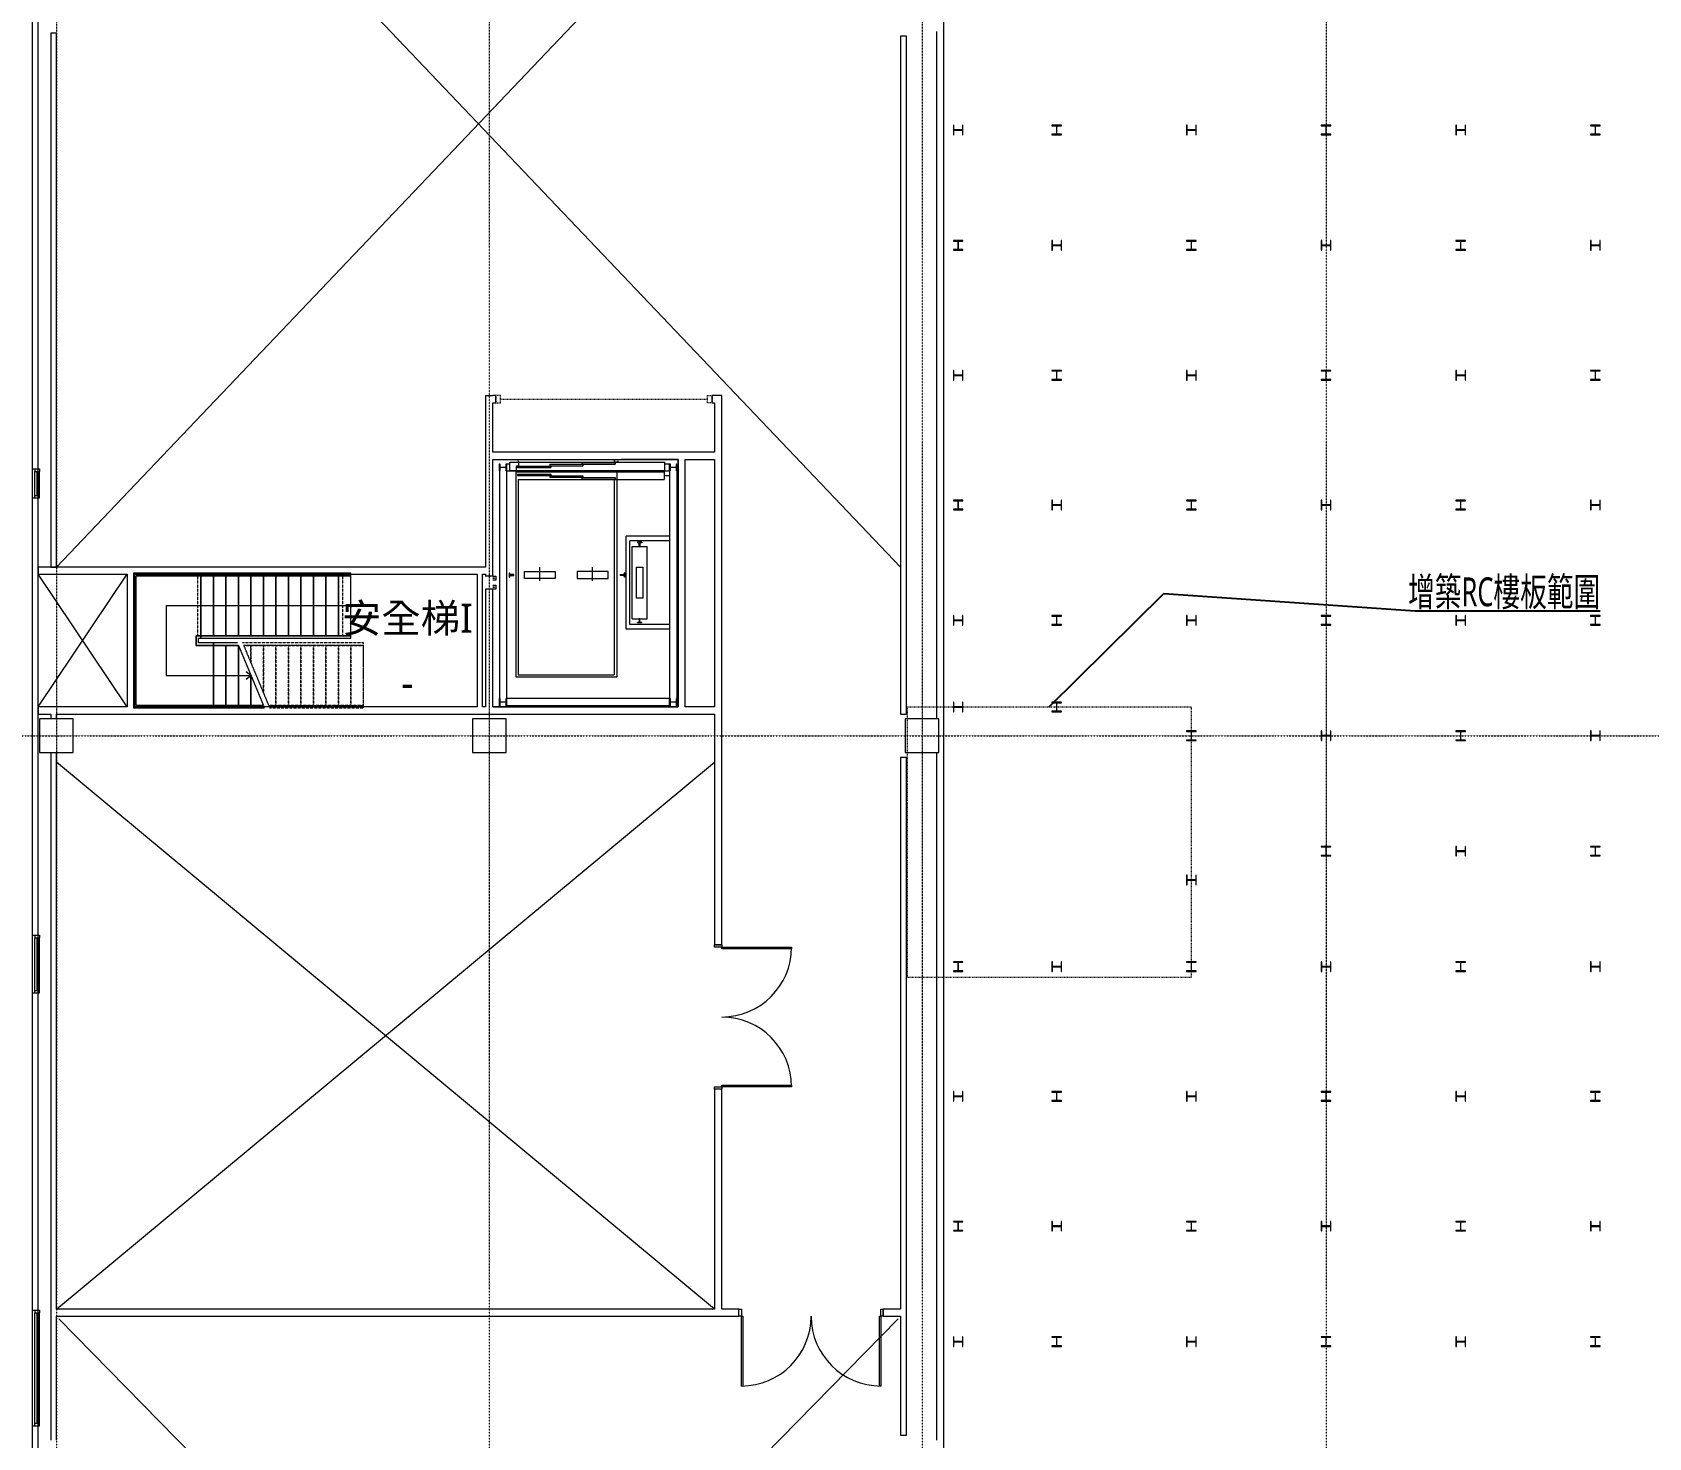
# Model space of a CAD drawing. Extents: x -32000 to 290600, y -111057 to 131250.
# Drawn here: x -500 to 33106, y 45400 to 74632 of the extents above; entities that cross this region are included whole.
import ezdxf
from ezdxf.enums import TextEntityAlignment as Align

# ---------------------------------------------------------------- set-up
doc = ezdxf.new("R2010")
doc.units = 0
doc.header["$LTSCALE"] = 5
for name, pattern in [('H12PL2$0$HIDDEN', [0.4, 0.3, -0.1]), ('H12PL2$0$JJP_三點線', [0.9, 0.3, -0.15, 0, -0.15, 0, -0.15, 0, -0.15]), ('H12PL2$0$JJP_虛線(退縮線、投影線、地下室範圍、非屬本工程、圖面分區)', [0.45, 0.3, -0.15]), ('H12PL2$0$TAI_虛線', [5.644, 2.822, -2.822]), ('H12PL2$0$虛線', [0.846667, 0.423333, -0.423333])]:
    doc.linetypes.add(name, pattern=pattern)
for name, color, linetype in [('H12PL2$0$A-OBJE-2D', 252, 'Continuous'), ('H12PL2$0$A-STRS', 252, 'Continuous'), ('H12PL2$0$A-TEXT-修改說明.200K', 252, 'Continuous'), ('H12PL2$0$A-WALL-EX', 252, 'Continuous'), ('H12PL2$0$A-WALL-IN', 252, 'Continuous'), ('H12PL2$0$A-ZONE', 252, 'Continuous'), ('H12PL2$0$Door', 252, 'Continuous'), ('H12PL2$0$L20_31_ELV', 252, 'Continuous'), ('H12PL2$0$L20_31_SIAGE1', 252, 'Continuous'), ('H12PL2$0$L20_31_SIAGE3', 252, 'Continuous'), ('H12PL2$0$L20_31_STEEL2', 252, 'Continuous'), ('H12PL2$0$S-COL', 252, 'Continuous'), ('H12PL2$0$S-GRID', 252, 'Continuous'), ('H12PL2$0$Window', 252, 'Continuous')]:
    doc.layers.add(name, color=color, linetype=linetype)
doc.styles.add('H12PL2$0$dim-txt', font='isocp.shx', dxfattribs={"width": 0.7, "bigfont": 'chineset.shx'})
doc.styles.add('H12PL2$0$Standard', font='', dxfattribs={"width": 0.8})
doc.styles.get('H12PL2$0$Standard').set_extended_font_data('Microsoft JhengHei')
doc.dimstyles.new('H12PL2$0$ARCH-dim-200MM', dxfattribs={"dimscale": 200, "dimtxt": 0.3, "dimasz": 0.1, "dimexe": 0.1, "dimexo": 0.1, "dimgap": 0.05, "dimtad": 1, "dimdec": 0, "dimlfac": 10, "dimrnd": 0.5, "dimdsep": 46, "dimtxsty": 'H12PL2$0$dim-txt', "dimblk": 'H12PL2$0$_Dot', "dimcen": 2, "dimclrd": 256, "dimclre": 256, "dimclrt": 256, "dimadec": 0, "dimazin": 0, "dimtfac": 1, "dimtix": 1, "dimtmove": 2, "dimatfit": 3, "dimldrblk": 'H12PL2$0$_OBLIQUE', "dimfxl": 1, "dimtvp": 1, "dimtolj": 1, "dimarcsym": 0})

# ---------------------------------------------------------------- blocks, each defined once
blk = doc.blocks.new('H12PL2$0$_Dot')
blk = doc.blocks.new('H12PL2$0$_OBLIQUE')
at = {"color": 0, "linetype": 'ByBlock', "lineweight": -2}
blk.add_line((-0.5, -0.5), (0.5, 0.5), dxfattribs=at)
blk = doc.blocks.new('H12PL2')
at = {"layer": 'H12PL2$0$A-OBJE-2D', "lineweight": 0}
for p, q in [((0, 63510), (17550, 81950)), ((17550, 63510), (0, 81950)), ((-380, 60600), (1475, 63360)), ((1475, 60600), (-380, 63360)), ((0, 48075), (13685, 59450)), ((13685, 48075), (0, 59450)), ((50, 30075), (17500, 47875)), ((17500, 30075), (50, 47875))]:
    blk.add_line(p, q, dxfattribs=at)
at = {"layer": 'H12PL2$0$A-STRS', "lineweight": 0}
for p, q in [((3005, 63380), (1605, 63380)), ((1605, 63380), (1605, 60580)), ((1655, 60630), (1655, 63330)), ((1655, 63330), (3005, 63330)), ((1655, 63330), (1655, 60630)), ((2937.34, 63330), (1655, 63330)), ((1655, 63330), (1655, 60630)), ((3005, 63330), (1655, 63330)), ((3005, 63330), (2937.34, 63330)), ((6125, 63380), (3005, 63380)), ((3005, 63380), (3005, 63330)), ((3005, 63330), (3005, 63380)), ((3005, 63330), (6125, 63330)), ((6125, 63330), (3005, 63330)), ((3005, 62080), (3005, 63330)), ((3005, 62080), (3005, 63330)), ((3005, 62080), (3005, 63330)), ((3265, 63330), (3005, 63330)), ((3005, 63330), (3005, 62080)), ((3005, 62080), (3005, 63330)), ((3265, 62080), (3265, 63330)), ((3525, 63330), (3265, 63330)), ((3265, 63330), (3265, 62080)), ((3265, 62080), (3265, 63330)), ((3525, 62080), (3525, 63330)), ((3785, 63330), (3525, 63330)), ((3525, 63330), (3525, 62080)), ((3525, 62080), (3525, 63330)), ((3785, 62080), (3785, 63330)), ((4045, 63330), (3785, 63330)), ((3785, 63330), (3785, 62080)), ((3785, 62080), (3785, 63330)), ((4045, 62080), (4045, 63330)), ((4305, 63330), (4045, 63330)), ((4045, 63330), (4045, 62080)), ((4045, 62080), (4045, 63330)), ((4305, 62080), (4305, 63330)), ((4565, 63330), (4305, 63330)), ((4305, 63330), (4305, 62080)), ((4305, 62080), (4305, 63330)), ((4565, 62080), (4565, 63330)), ((4825, 63330), (4565, 63330)), ((4565, 63330), (4565, 62080)), ((4565, 62080), (4565, 63330)), ((4825, 62080), (4825, 63330)), ((5085, 63330), (4825, 63330)), ((4825, 63330), (4825, 62080)), ((4825, 62080), (4825, 63330)), ((5085, 62080), (5085, 63330)), ((5345, 63330), (5085, 63330)), ((5085, 63330), (5085, 62080)), ((5085, 62080), (5085, 63330)), ((5345, 62080), (5345, 63330)), ((5605, 63330), (5345, 63330)), ((5345, 63330), (5345, 62080)), ((5345, 62080), (5345, 63330)), ((5605, 62080), (5605, 63330)), ((5865, 63330), (5605, 63330)), ((5605, 63330), (5605, 62080)), ((5605, 62080), (5605, 63330)), ((5865, 62080), (5865, 63330)), ((6125, 63330), (5865, 63330)), ((5865, 63330), (5865, 62080)), ((5865, 62080), (5865, 63330)), ((6125, 63330), (6125, 63380)), ((6125, 62080), (6125, 63330)), ((6125, 62080), (6125, 63330)), ((3005, 62705), (2280, 62705)), ((2280, 62705), (2280, 61255)), ((5865, 62705), (3005, 62705)), ((6125, 62705), (5865, 62705)), ((3005, 62080), (2905, 62080)), ((2905, 62080), (2905, 61880)), ((2905, 61880), (2905, 62080)), ((2905, 62080), (2937.34, 62080)), ((2905, 61880), (2905, 62080)), ((2905, 62080), (3005, 62080)), ((2905, 61880), (3265, 61880)), ((3265, 61880), (2905, 61880)), ((3265, 61880), (2905, 61880)), ((2937.34, 62080), (3005, 62080)), ((2955, 61930), (2955, 62030)), ((2955, 62030), (3005, 62030)), ((3265, 61930), (2955, 61930)), ((6125, 62080), (3005, 62080)), ((3005, 62080), (3005, 62030)), ((3005, 62030), (3005, 62080)), ((3005, 62080), (6125, 62080)), ((3005, 62080), (3265, 62080)), ((3005, 62030), (6125, 62030)), ((3265, 62080), (3525, 62080)), ((3265, 61880), (3265, 61930)), ((3764.2, 61930), (3265, 61930)), ((3265, 61930), (3265, 61880)), ((3265, 61880), (3785, 61880)), ((3785, 61880), (3265, 61880)), ((3265, 61880), (3265, 60630)), ((3265, 61880), (3265, 60630)), ((3265, 60630), (3265, 61880)), ((3525, 61880), (3265, 61880)), ((3265, 61880), (3265, 60630)), ((3525, 62080), (3785, 62080)), ((3525, 61880), (3525, 60630)), ((3525, 60630), (3525, 61880)), ((3525, 61880), (3525, 60630)), ((3785, 61880), (3525, 61880)), ((3785, 62080), (4045, 62080)), ((3785, 61880), (3785, 60630)), ((3785, 60630), (3785, 61880)), ((3785, 61880), (3785, 60630)), ((3785, 61880), (4305, 60630)), ((4045, 62080), (4305, 62080)), ((4305, 62080), (4565, 62080)), ((4565, 62080), (4825, 62080)), ((4825, 62080), (5085, 62080)), ((5085, 62080), (5345, 62080)), ((5345, 62080), (5605, 62080)), ((5605, 62080), (5865, 62080)), ((5865, 62080), (6125, 62080)), ((6125, 62030), (6125, 62080)), ((2280, 61255), (3265, 61255)), ((3265, 61255), (4045, 61255)), ((4045, 61255), (3945, 61330)), ((3945, 61180), (4045, 61255)), ((4045, 61255), (4045, 60630)), ((4045, 60630), (4045, 61255)), ((4045, 61255), (4045, 60630)), ((1605, 60580), (3265, 60580)), ((3265, 60630), (1655, 60630)), ((1655, 60630), (3265, 60630)), ((1655, 60630), (3265, 60630)), ((3265, 60580), (3265, 60630)), ((4305, 60630), (3265, 60630)), ((3265, 60630), (3265, 60580)), ((3265, 60630), (4305, 60630)), ((3265, 60630), (3525, 60630)), ((3265, 60580), (4325.8, 60580)), ((3525, 60630), (3785, 60630)), ((3785, 60630), (4045, 60630)), ((4045, 60630), (4305, 60630))]:
    blk.add_line(p, q, dxfattribs=at)
at = {"layer": 'H12PL2$0$A-STRS', "linetype": 'H12PL2$0$JJP_虛線(退縮線、投影線、地下室範圍、非屬本工程、圖面分區)', "lineweight": 0}
for p, q in [((2937.34, 63330), (2937.34, 62080)), ((5945.91, 63330), (5945.91, 62080)), ((3265, 61880), (3265, 60630)), ((6385, 61930), (3872.51, 61930)), ((3893.31, 61880), (6385, 61880)), ((4045, 61880), (3893.31, 61880)), ((3893.31, 61880), (4413.31, 60630)), ((4045, 61880), (4045, 61515.36)), ((4045, 61515.36), (4045, 61880)), ((4045, 61880), (4045, 61515.36)), ((4305, 61880), (4045, 61880)), ((4305, 61880), (4305, 60890.36)), ((4305, 60890.36), (4305, 61880)), ((4305, 61880), (4305, 60890.36)), ((4565, 61880), (4305, 61880)), ((4565, 61880), (4565, 60630)), ((4565, 60630), (4565, 61880)), ((4565, 61880), (4565, 60630)), ((4825, 61880), (4565, 61880)), ((4825, 61880), (4825, 60630)), ((4825, 60630), (4825, 61880)), ((4825, 61880), (4825, 60630)), ((5085, 61880), (4825, 61880)), ((5085, 61880), (5085, 60630)), ((5085, 60630), (5085, 61880)), ((5085, 61880), (5085, 60630)), ((5345, 61880), (5085, 61880)), ((5345, 61880), (5345, 60630)), ((5345, 60630), (5345, 61880)), ((5345, 61880), (5345, 60630)), ((5605, 61880), (5345, 61880)), ((5605, 61880), (5605, 60630)), ((5605, 60630), (5605, 61880)), ((5605, 61880), (5605, 60630)), ((5865, 61880), (5605, 61880)), ((5865, 61880), (5865, 60630)), ((5865, 60630), (5865, 61880)), ((5865, 61880), (5865, 60630)), ((6125, 61880), (5865, 61880)), ((6125, 61880), (6125, 60630)), ((6125, 60630), (6125, 61880)), ((6125, 61880), (6125, 60630)), ((6385, 61880), (6125, 61880)), ((6385, 61880), (6385, 61930)), ((6385, 60630), (6385, 61880)), ((6385, 60630), (4413.31, 60630)), ((4413.31, 60630), (4565, 60630)), ((4434.11, 60580), (6385, 60580)), ((4565, 60630), (4825, 60630)), ((4825, 60630), (5085, 60630)), ((5085, 60630), (5345, 60630)), ((5345, 60630), (5605, 60630)), ((5605, 60630), (5865, 60630)), ((5865, 60630), (6125, 60630)), ((6125, 60630), (6385, 60630)), ((6385, 60580), (6385, 60630))]:
    blk.add_line(p, q, dxfattribs=at)
at = {"layer": 'H12PL2$0$A-STRS', "linetype": 'H12PL2$0$虛線', "lineweight": 0}
for p, q in [((6385, 61880), (3893.31, 61880)), ((6385, 60630), (6385, 61880)), ((4413.31, 60630), (6385, 60630))]:
    blk.add_line(p, q, dxfattribs=at)
at = {"layer": 'H12PL2$0$A-STRS', "lineweight": 0, "flags": 128}
blk.add_lwpolyline([(6125, 62730, 1), (6125, 62680, 1)], format="xyb", close=True, dxfattribs=at)
at = {"layer": 'H12PL2$0$A-TEXT-修改說明.200K', "linetype": 'H12PL2$0$TAI_虛線', "lineweight": 0}
blk.add_lwpolyline([(17695, 60600), (23595, 60600), (23595, 54975), (17695, 54975)], close=True, dxfattribs=at)
at = {"layer": 'H12PL2$0$A-WALL-EX', "linetype": 'H12PL2$0$JJP_虛線(退縮線、投影線、地下室範圍、非屬本工程、圖面分區)', "lineweight": 0}
blk.add_line((-500, 82879.97), (-500, -2529.97), dxfattribs=at)
at = {"layer": 'H12PL2$0$A-WALL-EX', "lineweight": 0}
for p, q in [((-500, 65550), (-380, 65550)), ((-500, 65550), (-500, 64950)), ((-380, 64950), (-380, 65550)), ((-500, 64950), (-380, 64950)), ((-500, 55850), (-380, 55850)), ((-500, 55850), (-500, 54650)), ((-380, 54650), (-380, 55850)), ((-500, 54650), (-380, 54650)), ((-500, 48050), (-380, 48050)), ((-500, 48050), (-500, 45650)), ((-380, 45650), (-380, 48050)), ((-500, 45650), (-380, 45650))]:
    blk.add_line(p, q, dxfattribs=at)
at = {"layer": 'H12PL2$0$A-WALL-EX', "lineweight": 0, "flags": 128}
for points in [[(-500, 83000), (-500, 65550)], [(-380, 65550), (-380, 82880)], [(-500, 64950), (-500, 55850)], [(-380, 55850), (-380, 64950)], [(-500, 54650), (-500, 48050)], [(-380, 48050), (-380, 54650)], [(-500, 45650), (-500, 32910)], [(-380, 32910), (-380, 45650)]]:
    blk.add_lwpolyline(points, dxfattribs=at)
at = {"layer": 'H12PL2$0$A-WALL-EX', "linetype": 'H12PL2$0$JJP_虛線(退縮線、投影線、地下室範圍、非屬本工程、圖面分區)', "lineweight": 0, "flags": 128}
blk.add_lwpolyline([(-380, -2529.97), (-380, 82879.97)], dxfattribs=at)
at = {"layer": 'H12PL2$0$A-WALL-IN', "lineweight": 0}
for p, q in [((9135, 66925), (9135, 67075)), ((13635, 66925), (13635, 67075)), ((13835, 55650), (13685, 55650)), ((13835, 52650), (13685, 52650)), ((14192.5, 47925), (14192.5, 48075)), ((17192.5, 47925), (17192.5, 48075))]:
    blk.add_line(p, q, dxfattribs=at)
at = {"layer": 'H12PL2$0$A-WALL-IN', "lineweight": 0, "flags": 128}
for points in [[(18450, 450), (18450, 85450)], [(-112.5, 74615), (-112.5, 63510)], [(0, 74615), (-112.5, 74615)], [(0, 64510), (0, 74615)], [(18300, 74650), (18300, 60350)], [(17672, 74550), (17550, 74550)], [(17550, 74550), (17550, 60450)], [(17672, 60450), (17672, 74550)], [(8925, 67075), (9075, 67075)], [(8925, 67075), (8925, 63510)], [(9135, 67075), (9075, 67075)], [(9075, 66925), (9135, 66925)], [(9075, 65900), (9075, 66925)], [(13685, 67075), (13635, 67075)], [(13635, 66925), (13685, 66925)], [(13835, 67075), (13685, 67075)], [(13685, 66925), (13685, 65900)], [(13835, 55650), (13835, 67075)], [(13685, 65900), (9075, 65900)], [(9075, 65750), (12925, 65750)], [(9075, 63510), (9075, 65750)], [(12925, 65750), (12925, 60600)], [(13075, 60600), (13075, 65750)], [(13075, 65750), (13685, 65750)], [(13685, 65750), (13685, 60600)], [(0, 64360), (0, 64510)], [(0, 63510), (0, 64360)], [(8925, 63510), (-380, 63510)], [(-380, 63510), (-380, 63360)], [(-380, 63360), (1475, 63360)], [(-112.5, 63510), (0, 63510)], [(1475, 63360), (1475, 60600)], [(1625, 60600), (1625, 63360)], [(1625, 63360), (8750, 63360)], [(8750, 63360), (8750, 60600)], [(8862.5, 60600), (8862.5, 63360)], [(8862.5, 63360), (8925, 63360)], [(8925, 63360), (8925, 63320)], [(9075, 63320), (8925, 63320)], [(9075, 63320), (9075, 63360)], [(9075, 63050), (8925, 63050)], [(8925, 63050), (8925, 60600)], [(9075, 60600), (9075, 63050)], [(1475, 60600), (-380, 60600)], [(-380, 60600), (-380, 60450)], [(8750, 60600), (1625, 60600)], [(8925, 60600), (8862.5, 60600)], [(12925, 60600), (9075, 60600)], [(13685, 60600), (13075, 60600)], [(-380, 60450), (-112.5, 60450)], [(-112.5, 60450), (-112.5, 60350)], [(0, 60350), (0, 60450)], [(0, 60450), (13685, 60450)], [(13685, 60450), (13685, 55650)], [(17550, 60450), (17672, 60450)], [(-112.5, 59650), (-112.5, 45350)], [(0, 48075), (0, 59650)], [(17672, 59550), (17550, 59550)], [(17550, 59550), (17550, 48075)], [(17672, 45450), (17672, 59550)], [(18300, 59650), (18300, 45350)], [(13685, 52650), (13685, 48075)], [(13835, 48075), (13835, 52650)], [(13685, 48075), (0, 48075)], [(14192.5, 48075), (13835, 48075)], [(17550, 48075), (17192.5, 48075)], [(0, 47925), (14192.5, 47925)], [(0, 45350), (0, 47925)], [(17192.5, 47925), (17550, 47925)], [(17550, 47925), (17550, 45450)], [(17550, 45450), (17672, 45450)]]:
    blk.add_lwpolyline(points, dxfattribs=at)
at = {"layer": 'H12PL2$0$Door', "linetype": 'H12PL2$0$TAI_虛線', "lineweight": 0}
for p, q in [((9235, 67075), (9135, 67075)), ((9135, 67075), (9135, 66925)), ((9135, 66925), (9235, 66925)), ((9235, 66925), (9235, 67075)), ((9235, 67000), (13535, 67000)), ((13535, 66925), (13535, 67075)), ((13535, 67075), (13635, 67075)), ((13635, 66925), (13535, 66925)), ((13635, 67075), (13635, 66925))]:
    blk.add_line(p, q, dxfattribs=at)
at = {"layer": 'H12PL2$0$Door', "lineweight": 0}
for p, q in [((13685, 55600), (13685, 55650)), ((13685, 55650), (13835, 55650)), ((13835, 55600), (13685, 55600)), ((13835, 55650), (13835, 55600)), ((13835, 55600), (15285, 55600)), ((13835, 55570), (13835, 55600)), ((15285, 55570), (13835, 55570)), ((15285, 55600), (15285, 55570)), ((13685, 52650), (13685, 52700)), ((13685, 52700), (13835, 52700)), ((13835, 52650), (13685, 52650)), ((13835, 52730), (15285, 52730)), ((13835, 52700), (13835, 52730)), ((15285, 52700), (13835, 52700)), ((13835, 52700), (13835, 52650)), ((15285, 52730), (15285, 52700)), ((14192.5, 47925), (14192.5, 48075)), ((14192.5, 48075), (14242.5, 48075)), ((14242.5, 48075), (14242.5, 47925)), ((17142.5, 47925), (17142.5, 48075)), ((17142.5, 48075), (17192.5, 48075)), ((17192.5, 48075), (17192.5, 47925)), ((14242.5, 47925), (14192.5, 47925)), ((14242.5, 46475), (14242.5, 47925)), ((14242.5, 47925), (14272.5, 47925)), ((14272.5, 47925), (14272.5, 46475)), ((17112.5, 46475), (17112.5, 47925)), ((17112.5, 47925), (17142.5, 47925)), ((17142.5, 47925), (17142.5, 46475)), ((17192.5, 47925), (17142.5, 47925)), ((14272.5, 46475), (14242.5, 46475)), ((17142.5, 46475), (17112.5, 46475))]:
    blk.add_line(p, q, dxfattribs=at)
for centre, start, end in [((13835, 55600), 270, 0), ((13835, 52700), 0, 90), ((14242.5, 47925), 270, 0), ((17142.5, 47925), 180, 270)]:
    blk.add_arc(centre, 1450, start, end, dxfattribs=at)
at = {"layer": 'H12PL2$0$L20_31_ELV', "lineweight": 0}
for p, q in [((9210, 65660), (9210, 60625)), ((9360, 65660), (9430, 65660)), ((9360, 65660), (9360, 60625)), ((9430, 65520), (9430, 65689)), ((9430, 65689), (12650.02, 65689)), ((9568, 65617), (9608, 65617)), ((9568, 65520), (9568, 65617)), ((9570, 65615), (9610, 65615)), ((9570, 65520), (9570, 65615)), ((9590, 65610), (9590, 65578)), ((9590, 65610), (10278.2, 65610)), ((9590, 65578), (10278.2, 65578)), ((9608, 65688.83), (9598.44, 65750)), ((9608, 65688.83), (9598.44, 65750)), ((9610, 65689), (9600.46, 65750)), ((9610, 65689), (9600.46, 65750)), ((9608, 65688.83), (9608, 65654)), ((9608, 65688.83), (9608, 65617)), ((9610, 65689), (9610.05, 65689)), ((9610, 65689), (9610, 65652)), ((9610, 65689), (9610, 65615)), ((10258.2, 65647), (10943.19, 65647)), ((10258.2, 65647), (10258.2, 65615)), ((10258.2, 65615), (10943.19, 65615)), ((10278.2, 65610), (10278.2, 65578)), ((10923.19, 65684), (10923.19, 65652)), ((10923.19, 65684), (11620.05, 65684)), ((10923.19, 65652), (11620.05, 65652)), ((10943.19, 65647), (10943.19, 65615)), ((11600, 65689), (11609.54, 65750)), ((11600, 65689), (11609.54, 65750)), ((11600, 65689), (11600.05, 65689)), ((11675, 65689), (11600, 65689)), ((11675, 65689), (11600, 65689)), ((11602.38, 65691), (11611.59, 65750)), ((11602.38, 65691), (11611.59, 65750)), ((11673, 65691), (11602.38, 65691)), ((11673, 65691), (11602.38, 65691)), ((11620.05, 65684), (11620.05, 65652)), ((11673, 65719), (11673, 65691)), ((11673, 65719), (11675, 65719)), ((11673, 65717), (11673, 65691)), ((11675, 65719), (11675, 65689)), ((11675, 65717), (11675, 65689)), ((12650.02, 65520), (12650.02, 65689)), ((12650.02, 65660), (12750, 65660)), ((12750, 65660), (12750, 60625)), ((12900, 65660), (12900, 60625)), ((9360, 65510), (12750, 65510)), ((9430, 65520), (12650.02, 65520)), ((9550, 65490), (9550, 61225)), ((9550, 65490), (12638.02, 65490)), ((9590, 65445), (9590, 65413)), ((9590, 65445), (10278.2, 65445)), ((9590, 65413), (10278.2, 65413)), ((9600, 65334), (9600, 61269)), ((9600, 65334), (12638.02, 65334)), ((10258.2, 65408), (10943.19, 65408)), ((10258.2, 65408), (10258.2, 65376)), ((10258.2, 65376), (10943.19, 65376)), ((10278.2, 65445), (10278.2, 65413)), ((10923.19, 65371), (10923.19, 65339)), ((10923.19, 65371), (11620.05, 65371)), ((10923.19, 65339), (11620.05, 65339)), ((10943.19, 65408), (10943.19, 65376)), ((11600.05, 65334), (11600.05, 65244)), ((11600.05, 65244), (11600.05, 61269)), ((11603.4, 65334), (11603.45, 65334)), ((11603.4, 65334), (11603.45, 65334)), ((11620.05, 65371), (11620.05, 65339)), ((11650.05, 65490), (11650.05, 61225)), ((12638.02, 65490), (12638.07, 65490)), ((12638.02, 65490), (12638.07, 65490)), ((12638.02, 65490), (12638.02, 65334)), ((12750, 65410), (12638.02, 65410)), ((11850, 62215), (11850, 64155)), ((12750, 64155), (11850, 64155)), ((11925, 62315), (11925, 64055)), ((12750, 64055), (11925, 64055)), ((11970, 62435), (11970, 63935)), ((11970, 63935), (12280, 63935)), ((12080.5, 64024), (12080.5, 64016.5)), ((12169.5, 64024), (12080.5, 64024)), ((12116.5, 64007.2), (12080.5, 64016.5)), ((12117, 63993.5), (12117.25, 63993.5)), ((12117, 63993.5), (12117.25, 63993.5)), ((12117, 63935), (12117, 63993.5)), ((12133, 63935), (12117, 63935)), ((12120.25, 64002.36), (12120.25, 63996.5)), ((12129.75, 64002.36), (12129.75, 63996.5)), ((12133, 63993.5), (12132.75, 63993.5)), ((12133, 63993.5), (12132.75, 63993.5)), ((12133, 63993.5), (12133, 63935)), ((12169.5, 64016.5), (12133.5, 64007.2)), ((12169.5, 64024), (12169.5, 64016.5)), ((12280, 62435), (12280, 63935)), ((9421, 63300.5), (9421, 63389.5)), ((9421, 63389.5), (9428.5, 63389.5)), ((9421, 63300.5), (9428.5, 63300.5)), ((9437.8, 63353.5), (9428.5, 63389.5)), ((9428.5, 63300.5), (9437.8, 63336.5)), ((9440, 63345), (9440.05, 63345)), ((9440, 63345), (9440.05, 63345)), ((9442.64, 63349.75), (9448.5, 63349.75)), ((9442.64, 63340.25), (9448.5, 63340.25)), ((9510, 63353), (9451.5, 63353)), ((9451.5, 63353), (9451.5, 63352.75)), ((9451.5, 63353), (9451.5, 63352.75)), ((9451.5, 63337), (9451.5, 63337.25)), ((9451.5, 63337), (9451.5, 63337.25)), ((9451.5, 63337), (9510, 63337)), ((9510, 63337), (9510, 63353)), ((9730, 63273.5), (9730, 63416.5)), ((9730, 63416.5), (10370, 63416.5)), ((9730, 63273.5), (9730.05, 63273.5)), ((10370, 63273.5), (9730, 63273.5)), ((10050, 63223.11), (10050, 63504.82)), ((10370, 63416.5), (10370, 63273.5)), ((10370, 63273.5), (10370.05, 63273.5)), ((10830.05, 63416.5), (10830.05, 63273.5)), ((11470.05, 63416.5), (10830.05, 63416.5)), ((10830.05, 63273.5), (11470.05, 63273.5)), ((10830.05, 63273.5), (10830.1, 63273.5)), ((11150.05, 63223.11), (11150.05, 63504.82)), ((11470.05, 63273.5), (11470.05, 63416.5)), ((11470.05, 63273.5), (11470.1, 63273.5)), ((11730, 63353), (11788.5, 63353)), ((11730, 63337), (11730, 63353)), ((11788.5, 63337), (11730, 63337)), ((11788.5, 63353), (11788.5, 63352.75)), ((11788.5, 63353), (11788.5, 63352.75)), ((11788.5, 63337), (11788.5, 63337.25)), ((11788.5, 63337), (11788.5, 63337.25)), ((11797.36, 63349.75), (11791.5, 63349.75)), ((11797.36, 63340.25), (11791.5, 63340.25)), ((11802.2, 63353.5), (11811.5, 63389.5)), ((11811.5, 63300.5), (11802.2, 63336.5)), ((11819, 63389.5), (11811.5, 63389.5)), ((11819, 63300.5), (11811.5, 63300.5)), ((11819, 63300.5), (11819, 63389.5)), ((12053.5, 63505), (12053.5, 62865)), ((12053.5, 63505), (12196.5, 63505)), ((12196.5, 63505), (12196.5, 62865)), ((12196.5, 62865), (12053.5, 62865)), ((12750, 62215), (11850, 62215)), ((12750, 62315), (11925, 62315)), ((11970, 62435), (12280, 62435)), ((12060, 62435), (12240, 62435)), ((12116.5, 62362.8), (12080.5, 62353.5)), ((12080.5, 62346), (12080.5, 62353.5)), ((12169.5, 62346), (12080.5, 62346)), ((12117, 62435), (12117, 62376.5)), ((12133, 62435), (12117, 62435)), ((12117, 62376.5), (12117.25, 62376.5)), ((12117, 62376.5), (12117.25, 62376.5)), ((12120.25, 62367.64), (12120.25, 62373.5)), ((12129.75, 62367.64), (12129.75, 62373.5)), ((12133, 62376.5), (12132.75, 62376.5)), ((12133, 62376.5), (12132.75, 62376.5)), ((12133, 62376.5), (12133, 62435)), ((12169.5, 62353.5), (12133.5, 62362.8)), ((12169.5, 62346), (12169.5, 62353.5)), ((9550, 61225), (11650.05, 61225)), ((9600, 61269), (11600.05, 61269)), ((12750, 60775), (9360, 60775)), ((12750, 60625), (9360, 60625))]:
    blk.add_line(p, q, dxfattribs=at)
for centre, radius, start, end in [((12115.25, 64002.36), 5, 0, 75.510237), ((12117.25, 63996.5), 3, 270, 0), ((12134.75, 64002.36), 5, 104.489763, 180), ((12132.75, 63996.5), 3, 180, 270), ((9442.64, 63354.75), 5, 194.489763, 270), ((9442.64, 63335.25), 5, 90, 165.510237), ((9448.5, 63352.75), 3, 270, 0), ((9448.5, 63337.25), 3, 0, 90), ((11791.5, 63352.75), 3, 180, 270), ((11791.5, 63337.25), 3, 90, 180), ((11797.36, 63354.75), 5, 270, 345.510237), ((11797.36, 63335.25), 5, 14.489763, 90), ((12115.25, 62367.64), 5, 284.489763, 0), ((12115.25, 62367.64), 5, 284.489763, 0), ((12117.25, 62373.5), 3, 0, 90), ((12132.75, 62373.5), 3, 90, 180), ((12134.75, 62367.64), 5, 180, 255.510237), ((12134.75, 62367.64), 5, 180, 255.510237)]:
    blk.add_arc(centre, radius, start, end, dxfattribs=at)
at = {"layer": 'H12PL2$0$L20_31_SIAGE1', "lineweight": 0}
for p, q in [((9075, 63320), (9075, 65750)), ((9075, 65750), (9460, 65750)), ((12925, 65750), (11750.05, 65750)), ((11995, 65750), (12925, 65750)), ((12925, 60600), (12925, 65750)), ((9075, 60600), (9075, 63050)), ((9075, 60600), (12925, 60600))]:
    blk.add_line(p, q, dxfattribs=at)
at = {"layer": 'H12PL2$0$L20_31_SIAGE3', "lineweight": 0, "flags": 128}
for points in [[(9075, 63320), (9135, 63320), (9135, 63238), (9075, 63238)], [(9075, 63132), (9135, 63132), (9135, 63050), (9075, 63050)]]:
    blk.add_lwpolyline(points, dxfattribs=at)
at = {"layer": 'H12PL2$0$L20_31_STEEL2', "lineweight": 0, "flags": 128}
for points in [[(9360, 65660), (9360, 65510), (9351.6, 65510), (9351.6, 65574.5, 0.41421356), (9343.8, 65582.3), (9226.2, 65582.3, 0.41421356), (9218.4, 65574.5), (9218.4, 65510), (9210, 65510), (9210, 65660), (9218.4, 65660), (9218.4, 65595.5, 0.41421356), (9226.2, 65587.7), (9343.8, 65587.7, 0.41421356), (9351.6, 65595.5), (9351.6, 65660)], [(12900, 65660), (12900, 65510), (12891.6, 65510), (12891.6, 65574.5, 0.41421356), (12883.8, 65582.3), (12766.2, 65582.3, 0.41421356), (12758.4, 65574.5), (12758.4, 65510), (12750, 65510), (12750, 65660), (12758.4, 65660), (12758.4, 65595.5, 0.41421356), (12766.2, 65587.7), (12883.8, 65587.7, 0.41421356), (12891.6, 65595.5), (12891.6, 65660)], [(9360, 60775), (9360, 60625), (9351.6, 60625), (9351.6, 60689.5, 0.41421356), (9343.8, 60697.3), (9226.2, 60697.3, 0.41421356), (9218.4, 60689.5), (9218.4, 60625), (9210, 60625), (9210, 60775), (9218.4, 60775), (9218.4, 60710.5, 0.41421356), (9226.2, 60702.7), (9343.8, 60702.7, 0.41421356), (9351.6, 60710.5), (9351.6, 60775)], [(12900, 60775), (12900, 60625), (12891.6, 60625), (12891.6, 60689.5, 0.41421356), (12883.8, 60697.3), (12766.2, 60697.3, 0.41421356), (12758.4, 60689.5), (12758.4, 60625), (12750, 60625), (12750, 60775), (12758.4, 60775), (12758.4, 60710.5, 0.41421356), (12766.2, 60702.7), (12883.8, 60702.7, 0.41421356), (12891.6, 60710.5), (12891.6, 60775)]]:
    blk.add_lwpolyline(points, format="xyb", close=True, dxfattribs=at)
for points in [[(9075, 63285), (9100, 63285), (9100, 63273), (9075, 63273)], [(9075, 63097), (9100, 63097), (9100, 63085), (9075, 63085)]]:
    blk.add_lwpolyline(points, dxfattribs=at)
at = {"layer": 'H12PL2$0$S-COL', "lineweight": 0, "flags": 128}
for points in [[(18850, 72700), (18838, 72700), (18838, 72617, -0.41421356), (18825, 72604), (18675, 72604, -0.41421356), (18662, 72617), (18662, 72700), (18650, 72700), (18650, 72500), (18662, 72500), (18662, 72583, -0.41421356), (18675, 72596), (18825, 72596, -0.41421356), (18838, 72583), (18838, 72500), (18850, 72500)], [(20900, 72500), (20900, 72512), (20817, 72512, -0.41421356), (20804, 72525), (20804, 72675, -0.41421356), (20817, 72688), (20900, 72688), (20900, 72700), (20700, 72700), (20700, 72688), (20783, 72688, -0.41421356), (20796, 72675), (20796, 72525, -0.41421356), (20783, 72512), (20700, 72512), (20700, 72500)], [(23700, 72700), (23688, 72700), (23688, 72617, -0.41421356), (23675, 72604), (23525, 72604, -0.41421356), (23512, 72617), (23512, 72700), (23500, 72700), (23500, 72500), (23512, 72500), (23512, 72583, -0.41421356), (23525, 72596), (23675, 72596, -0.41421356), (23688, 72583), (23688, 72500), (23700, 72500)], [(26500, 72500), (26500, 72512), (26417, 72512, -0.41421356), (26404, 72525), (26404, 72675, -0.41421356), (26417, 72688), (26500, 72688), (26500, 72700), (26300, 72700), (26300, 72688), (26383, 72688, -0.41421356), (26396, 72675), (26396, 72525, -0.41421356), (26383, 72512), (26300, 72512), (26300, 72500)], [(29300, 72700), (29288, 72700), (29288, 72617, -0.41421356), (29275, 72604), (29125, 72604, -0.41421356), (29112, 72617), (29112, 72700), (29100, 72700), (29100, 72500), (29112, 72500), (29112, 72583, -0.41421356), (29125, 72596), (29275, 72596, -0.41421356), (29288, 72583), (29288, 72500), (29300, 72500)], [(32100, 72500), (32100, 72512), (32017, 72512, -0.41421356), (32004, 72525), (32004, 72675, -0.41421356), (32017, 72688), (32100, 72688), (32100, 72700), (31900, 72700), (31900, 72688), (31983, 72688, -0.41421356), (31996, 72675), (31996, 72525, -0.41421356), (31983, 72512), (31900, 72512), (31900, 72500)], [(18850, 70100), (18850, 70112), (18767, 70112, -0.41421356), (18754, 70125), (18754, 70275, -0.41421356), (18767, 70288), (18850, 70288), (18850, 70300), (18650, 70300), (18650, 70288), (18733, 70288, -0.41421356), (18746, 70275), (18746, 70125, -0.41421356), (18733, 70112), (18650, 70112), (18650, 70100)], [(20900, 70300), (20888, 70300), (20888, 70217, -0.41421356), (20875, 70204), (20725, 70204, -0.41421356), (20712, 70217), (20712, 70300), (20700, 70300), (20700, 70100), (20712, 70100), (20712, 70183, -0.41421356), (20725, 70196), (20875, 70196, -0.41421356), (20888, 70183), (20888, 70100), (20900, 70100)], [(23700, 70100), (23700, 70112), (23617, 70112, -0.41421356), (23604, 70125), (23604, 70275, -0.41421356), (23617, 70288), (23700, 70288), (23700, 70300), (23500, 70300), (23500, 70288), (23583, 70288, -0.41421356), (23596, 70275), (23596, 70125, -0.41421356), (23583, 70112), (23500, 70112), (23500, 70100)], [(26500, 70300), (26488, 70300), (26488, 70217, -0.41421356), (26475, 70204), (26325, 70204, -0.41421356), (26312, 70217), (26312, 70300), (26300, 70300), (26300, 70100), (26312, 70100), (26312, 70183, -0.41421356), (26325, 70196), (26475, 70196, -0.41421356), (26488, 70183), (26488, 70100), (26500, 70100)], [(29300, 70100), (29300, 70112), (29217, 70112, -0.41421356), (29204, 70125), (29204, 70275, -0.41421356), (29217, 70288), (29300, 70288), (29300, 70300), (29100, 70300), (29100, 70288), (29183, 70288, -0.41421356), (29196, 70275), (29196, 70125, -0.41421356), (29183, 70112), (29100, 70112), (29100, 70100)], [(32100, 70300), (32088, 70300), (32088, 70217, -0.41421356), (32075, 70204), (31925, 70204, -0.41421356), (31912, 70217), (31912, 70300), (31900, 70300), (31900, 70100), (31912, 70100), (31912, 70183, -0.41421356), (31925, 70196), (32075, 70196, -0.41421356), (32088, 70183), (32088, 70100), (32100, 70100)], [(18850, 67600), (18838, 67600), (18838, 67517, -0.41421356), (18825, 67504), (18675, 67504, -0.41421356), (18662, 67517), (18662, 67600), (18650, 67600), (18650, 67400), (18662, 67400), (18662, 67483, -0.41421356), (18675, 67496), (18825, 67496, -0.41421356), (18838, 67483), (18838, 67400), (18850, 67400)], [(20900, 67400), (20900, 67412), (20817, 67412, -0.41421356), (20804, 67425), (20804, 67575, -0.41421356), (20817, 67588), (20900, 67588), (20900, 67600), (20700, 67600), (20700, 67588), (20783, 67588, -0.41421356), (20796, 67575), (20796, 67425, -0.41421356), (20783, 67412), (20700, 67412), (20700, 67400)], [(23700, 67600), (23688, 67600), (23688, 67517, -0.41421356), (23675, 67504), (23525, 67504, -0.41421356), (23512, 67517), (23512, 67600), (23500, 67600), (23500, 67400), (23512, 67400), (23512, 67483, -0.41421356), (23525, 67496), (23675, 67496, -0.41421356), (23688, 67483), (23688, 67400), (23700, 67400)], [(26500, 67400), (26500, 67412), (26417, 67412, -0.41421356), (26404, 67425), (26404, 67575, -0.41421356), (26417, 67588), (26500, 67588), (26500, 67600), (26300, 67600), (26300, 67588), (26383, 67588, -0.41421356), (26396, 67575), (26396, 67425, -0.41421356), (26383, 67412), (26300, 67412), (26300, 67400)], [(29300, 67600), (29288, 67600), (29288, 67517, -0.41421356), (29275, 67504), (29125, 67504, -0.41421356), (29112, 67517), (29112, 67600), (29100, 67600), (29100, 67400), (29112, 67400), (29112, 67483, -0.41421356), (29125, 67496), (29275, 67496, -0.41421356), (29288, 67483), (29288, 67400), (29300, 67400)], [(32100, 67400), (32100, 67412), (32017, 67412, -0.41421356), (32004, 67425), (32004, 67575, -0.41421356), (32017, 67588), (32100, 67588), (32100, 67600), (31900, 67600), (31900, 67588), (31983, 67588, -0.41421356), (31996, 67575), (31996, 67425, -0.41421356), (31983, 67412), (31900, 67412), (31900, 67400)], [(18850, 64700), (18850, 64712), (18767, 64712, -0.41421356), (18754, 64725), (18754, 64875, -0.41421356), (18767, 64888), (18850, 64888), (18850, 64900), (18650, 64900), (18650, 64888), (18733, 64888, -0.41421356), (18746, 64875), (18746, 64725, -0.41421356), (18733, 64712), (18650, 64712), (18650, 64700)], [(20900, 64900), (20888, 64900), (20888, 64817, -0.41421356), (20875, 64804), (20725, 64804, -0.41421356), (20712, 64817), (20712, 64900), (20700, 64900), (20700, 64700), (20712, 64700), (20712, 64783, -0.41421356), (20725, 64796), (20875, 64796, -0.41421356), (20888, 64783), (20888, 64700), (20900, 64700)], [(23700, 64700), (23700, 64712), (23617, 64712, -0.41421356), (23604, 64725), (23604, 64875, -0.41421356), (23617, 64888), (23700, 64888), (23700, 64900), (23500, 64900), (23500, 64888), (23583, 64888, -0.41421356), (23596, 64875), (23596, 64725, -0.41421356), (23583, 64712), (23500, 64712), (23500, 64700)], [(26500, 64900), (26488, 64900), (26488, 64817, -0.41421356), (26475, 64804), (26325, 64804, -0.41421356), (26312, 64817), (26312, 64900), (26300, 64900), (26300, 64700), (26312, 64700), (26312, 64783, -0.41421356), (26325, 64796), (26475, 64796, -0.41421356), (26488, 64783), (26488, 64700), (26500, 64700)], [(29300, 64700), (29300, 64712), (29217, 64712, -0.41421356), (29204, 64725), (29204, 64875, -0.41421356), (29217, 64888), (29300, 64888), (29300, 64900), (29100, 64900), (29100, 64888), (29183, 64888, -0.41421356), (29196, 64875), (29196, 64725, -0.41421356), (29183, 64712), (29100, 64712), (29100, 64700)], [(32100, 64900), (32088, 64900), (32088, 64817, -0.41421356), (32075, 64804), (31925, 64804, -0.41421356), (31912, 64817), (31912, 64900), (31900, 64900), (31900, 64700), (31912, 64700), (31912, 64783, -0.41421356), (31925, 64796), (32075, 64796, -0.41421356), (32088, 64783), (32088, 64700), (32100, 64700)], [(18850, 62500), (18838, 62500), (18838, 62417, -0.41421356), (18825, 62404), (18675, 62404, -0.41421356), (18662, 62417), (18662, 62500), (18650, 62500), (18650, 62300), (18662, 62300), (18662, 62383, -0.41421356), (18675, 62396), (18825, 62396, -0.41421356), (18838, 62383), (18838, 62300), (18850, 62300)], [(20900, 62300), (20900, 62312), (20817, 62312, -0.41421356), (20804, 62325), (20804, 62475, -0.41421356), (20817, 62488), (20900, 62488), (20900, 62500), (20700, 62500), (20700, 62488), (20783, 62488, -0.41421356), (20796, 62475), (20796, 62325, -0.41421356), (20783, 62312), (20700, 62312), (20700, 62300)], [(23700, 62500), (23688, 62500), (23688, 62417, -0.41421356), (23675, 62404), (23525, 62404, -0.41421356), (23512, 62417), (23512, 62500), (23500, 62500), (23500, 62300), (23512, 62300), (23512, 62383, -0.41421356), (23525, 62396), (23675, 62396, -0.41421356), (23688, 62383), (23688, 62300), (23700, 62300)], [(26500, 62300), (26500, 62312), (26417, 62312, -0.41421356), (26404, 62325), (26404, 62475, -0.41421356), (26417, 62488), (26500, 62488), (26500, 62500), (26300, 62500), (26300, 62488), (26383, 62488, -0.41421356), (26396, 62475), (26396, 62325, -0.41421356), (26383, 62312), (26300, 62312), (26300, 62300)], [(29300, 62500), (29288, 62500), (29288, 62417, -0.41421356), (29275, 62404), (29125, 62404, -0.41421356), (29112, 62417), (29112, 62500), (29100, 62500), (29100, 62300), (29112, 62300), (29112, 62383, -0.41421356), (29125, 62396), (29275, 62396, -0.41421356), (29288, 62383), (29288, 62300), (29300, 62300)], [(32100, 62300), (32100, 62312), (32017, 62312, -0.41421356), (32004, 62325), (32004, 62475, -0.41421356), (32017, 62488), (32100, 62488), (32100, 62500), (31900, 62500), (31900, 62488), (31983, 62488, -0.41421356), (31996, 62475), (31996, 62325, -0.41421356), (31983, 62312), (31900, 62312), (31900, 62300)], [(18850, 60700), (18838, 60700), (18838, 60617, -0.41421356), (18825, 60604), (18675, 60604, -0.41421356), (18662, 60617), (18662, 60700), (18650, 60700), (18650, 60500), (18662, 60500), (18662, 60583, -0.41421356), (18675, 60596), (18825, 60596, -0.41421356), (18838, 60583), (18838, 60500), (18850, 60500)], [(20900, 60500), (20900, 60512), (20817, 60512, -0.41421356), (20804, 60525), (20804, 60675, -0.41421356), (20817, 60688), (20900, 60688), (20900, 60700), (20700, 60700), (20700, 60688), (20783, 60688, -0.41421356), (20796, 60675), (20796, 60525, -0.41421356), (20783, 60512), (20700, 60512), (20700, 60500)], [(23700, 59900), (23700, 59912), (23617, 59912, -0.41421356), (23604, 59925), (23604, 60075, -0.41421356), (23617, 60088), (23700, 60088), (23700, 60100), (23500, 60100), (23500, 60088), (23583, 60088, -0.41421356), (23596, 60075), (23596, 59925, -0.41421356), (23583, 59912), (23500, 59912), (23500, 59900)], [(26500, 60100), (26488, 60100), (26488, 60017, -0.41421356), (26475, 60004), (26325, 60004, -0.41421356), (26312, 60017), (26312, 60100), (26300, 60100), (26300, 59900), (26312, 59900), (26312, 59983, -0.41421356), (26325, 59996), (26475, 59996, -0.41421356), (26488, 59983), (26488, 59900), (26500, 59900)], [(29300, 59900), (29300, 59912), (29217, 59912, -0.41421356), (29204, 59925), (29204, 60075, -0.41421356), (29217, 60088), (29300, 60088), (29300, 60100), (29100, 60100), (29100, 60088), (29183, 60088, -0.41421356), (29196, 60075), (29196, 59925, -0.41421356), (29183, 59912), (29100, 59912), (29100, 59900)], [(32100, 60100), (32088, 60100), (32088, 60017, -0.41421356), (32075, 60004), (31925, 60004, -0.41421356), (31912, 60017), (31912, 60100), (31900, 60100), (31900, 59900), (31912, 59900), (31912, 59983, -0.41421356), (31925, 59996), (32075, 59996, -0.41421356), (32088, 59983), (32088, 59900), (32100, 59900)], [(26500, 57500), (26500, 57512), (26417, 57512, -0.41421356), (26404, 57525), (26404, 57675, -0.41421356), (26417, 57688), (26500, 57688), (26500, 57700), (26300, 57700), (26300, 57688), (26383, 57688, -0.41421356), (26396, 57675), (26396, 57525, -0.41421356), (26383, 57512), (26300, 57512), (26300, 57500)], [(29300, 57700), (29288, 57700), (29288, 57617, -0.41421356), (29275, 57604), (29125, 57604, -0.41421356), (29112, 57617), (29112, 57700), (29100, 57700), (29100, 57500), (29112, 57500), (29112, 57583, -0.41421356), (29125, 57596), (29275, 57596, -0.41421356), (29288, 57583), (29288, 57500), (29300, 57500)], [(32100, 57500), (32100, 57512), (32017, 57512, -0.41421356), (32004, 57525), (32004, 57675, -0.41421356), (32017, 57688), (32100, 57688), (32100, 57700), (31900, 57700), (31900, 57688), (31983, 57688, -0.41421356), (31996, 57675), (31996, 57525, -0.41421356), (31983, 57512), (31900, 57512), (31900, 57500)], [(23700, 57100), (23688, 57100), (23688, 57017, -0.41421356), (23675, 57004), (23525, 57004, -0.41421356), (23512, 57017), (23512, 57100), (23500, 57100), (23500, 56900), (23512, 56900), (23512, 56983, -0.41421356), (23525, 56996), (23675, 56996, -0.41421356), (23688, 56983), (23688, 56900), (23700, 56900)], [(18850, 55100), (18850, 55112), (18767, 55112, -0.41421356), (18754, 55125), (18754, 55275, -0.41421356), (18767, 55288), (18850, 55288), (18850, 55300), (18650, 55300), (18650, 55288), (18733, 55288, -0.41421356), (18746, 55275), (18746, 55125, -0.41421356), (18733, 55112), (18650, 55112), (18650, 55100)], [(20900, 55300), (20888, 55300), (20888, 55217, -0.41421356), (20875, 55204), (20725, 55204, -0.41421356), (20712, 55217), (20712, 55300), (20700, 55300), (20700, 55100), (20712, 55100), (20712, 55183, -0.41421356), (20725, 55196), (20875, 55196, -0.41421356), (20888, 55183), (20888, 55100), (20900, 55100)], [(23700, 55100), (23700, 55112), (23617, 55112, -0.41421356), (23604, 55125), (23604, 55275, -0.41421356), (23617, 55288), (23700, 55288), (23700, 55300), (23500, 55300), (23500, 55288), (23583, 55288, -0.41421356), (23596, 55275), (23596, 55125, -0.41421356), (23583, 55112), (23500, 55112), (23500, 55100)], [(26500, 55300), (26488, 55300), (26488, 55217, -0.41421356), (26475, 55204), (26325, 55204, -0.41421356), (26312, 55217), (26312, 55300), (26300, 55300), (26300, 55100), (26312, 55100), (26312, 55183, -0.41421356), (26325, 55196), (26475, 55196, -0.41421356), (26488, 55183), (26488, 55100), (26500, 55100)], [(29300, 55100), (29300, 55112), (29217, 55112, -0.41421356), (29204, 55125), (29204, 55275, -0.41421356), (29217, 55288), (29300, 55288), (29300, 55300), (29100, 55300), (29100, 55288), (29183, 55288, -0.41421356), (29196, 55275), (29196, 55125, -0.41421356), (29183, 55112), (29100, 55112), (29100, 55100)], [(32100, 55300), (32088, 55300), (32088, 55217, -0.41421356), (32075, 55204), (31925, 55204, -0.41421356), (31912, 55217), (31912, 55300), (31900, 55300), (31900, 55100), (31912, 55100), (31912, 55183, -0.41421356), (31925, 55196), (32075, 55196, -0.41421356), (32088, 55183), (32088, 55100), (32100, 55100)], [(18850, 52600), (18838, 52600), (18838, 52517, -0.41421356), (18825, 52504), (18675, 52504, -0.41421356), (18662, 52517), (18662, 52600), (18650, 52600), (18650, 52400), (18662, 52400), (18662, 52483, -0.41421356), (18675, 52496), (18825, 52496, -0.41421356), (18838, 52483), (18838, 52400), (18850, 52400)], [(20900, 52400), (20900, 52412), (20817, 52412, -0.41421356), (20804, 52425), (20804, 52575, -0.41421356), (20817, 52588), (20900, 52588), (20900, 52600), (20700, 52600), (20700, 52588), (20783, 52588, -0.41421356), (20796, 52575), (20796, 52425, -0.41421356), (20783, 52412), (20700, 52412), (20700, 52400)], [(23700, 52600), (23688, 52600), (23688, 52517, -0.41421356), (23675, 52504), (23525, 52504, -0.41421356), (23512, 52517), (23512, 52600), (23500, 52600), (23500, 52400), (23512, 52400), (23512, 52483, -0.41421356), (23525, 52496), (23675, 52496, -0.41421356), (23688, 52483), (23688, 52400), (23700, 52400)], [(26500, 52400), (26500, 52412), (26417, 52412, -0.41421356), (26404, 52425), (26404, 52575, -0.41421356), (26417, 52588), (26500, 52588), (26500, 52600), (26300, 52600), (26300, 52588), (26383, 52588, -0.41421356), (26396, 52575), (26396, 52425, -0.41421356), (26383, 52412), (26300, 52412), (26300, 52400)], [(29300, 52600), (29288, 52600), (29288, 52517, -0.41421356), (29275, 52504), (29125, 52504, -0.41421356), (29112, 52517), (29112, 52600), (29100, 52600), (29100, 52400), (29112, 52400), (29112, 52483, -0.41421356), (29125, 52496), (29275, 52496, -0.41421356), (29288, 52483), (29288, 52400), (29300, 52400)], [(32100, 52400), (32100, 52412), (32017, 52412, -0.41421356), (32004, 52425), (32004, 52575, -0.41421356), (32017, 52588), (32100, 52588), (32100, 52600), (31900, 52600), (31900, 52588), (31983, 52588, -0.41421356), (31996, 52575), (31996, 52425, -0.41421356), (31983, 52412), (31900, 52412), (31900, 52400)], [(18850, 49700), (18850, 49712), (18767, 49712, -0.41421356), (18754, 49725), (18754, 49875, -0.41421356), (18767, 49888), (18850, 49888), (18850, 49900), (18650, 49900), (18650, 49888), (18733, 49888, -0.41421356), (18746, 49875), (18746, 49725, -0.41421356), (18733, 49712), (18650, 49712), (18650, 49700)], [(20900, 49900), (20888, 49900), (20888, 49817, -0.41421356), (20875, 49804), (20725, 49804, -0.41421356), (20712, 49817), (20712, 49900), (20700, 49900), (20700, 49700), (20712, 49700), (20712, 49783, -0.41421356), (20725, 49796), (20875, 49796, -0.41421356), (20888, 49783), (20888, 49700), (20900, 49700)], [(23700, 49700), (23700, 49712), (23617, 49712, -0.41421356), (23604, 49725), (23604, 49875, -0.41421356), (23617, 49888), (23700, 49888), (23700, 49900), (23500, 49900), (23500, 49888), (23583, 49888, -0.41421356), (23596, 49875), (23596, 49725, -0.41421356), (23583, 49712), (23500, 49712), (23500, 49700)], [(26500, 49900), (26488, 49900), (26488, 49817, -0.41421356), (26475, 49804), (26325, 49804, -0.41421356), (26312, 49817), (26312, 49900), (26300, 49900), (26300, 49700), (26312, 49700), (26312, 49783, -0.41421356), (26325, 49796), (26475, 49796, -0.41421356), (26488, 49783), (26488, 49700), (26500, 49700)], [(29300, 49700), (29300, 49712), (29217, 49712, -0.41421356), (29204, 49725), (29204, 49875, -0.41421356), (29217, 49888), (29300, 49888), (29300, 49900), (29100, 49900), (29100, 49888), (29183, 49888, -0.41421356), (29196, 49875), (29196, 49725, -0.41421356), (29183, 49712), (29100, 49712), (29100, 49700)], [(32100, 49900), (32088, 49900), (32088, 49817, -0.41421356), (32075, 49804), (31925, 49804, -0.41421356), (31912, 49817), (31912, 49900), (31900, 49900), (31900, 49700), (31912, 49700), (31912, 49783, -0.41421356), (31925, 49796), (32075, 49796, -0.41421356), (32088, 49783), (32088, 49700), (32100, 49700)], [(18850, 47500), (18838, 47500), (18838, 47417, -0.41421356), (18825, 47404), (18675, 47404, -0.41421356), (18662, 47417), (18662, 47500), (18650, 47500), (18650, 47300), (18662, 47300), (18662, 47383, -0.41421356), (18675, 47396), (18825, 47396, -0.41421356), (18838, 47383), (18838, 47300), (18850, 47300)], [(20900, 47300), (20900, 47312), (20817, 47312, -0.41421356), (20804, 47325), (20804, 47475, -0.41421356), (20817, 47488), (20900, 47488), (20900, 47500), (20700, 47500), (20700, 47488), (20783, 47488, -0.41421356), (20796, 47475), (20796, 47325, -0.41421356), (20783, 47312), (20700, 47312), (20700, 47300)], [(23700, 47500), (23688, 47500), (23688, 47417, -0.41421356), (23675, 47404), (23525, 47404, -0.41421356), (23512, 47417), (23512, 47500), (23500, 47500), (23500, 47300), (23512, 47300), (23512, 47383, -0.41421356), (23525, 47396), (23675, 47396, -0.41421356), (23688, 47383), (23688, 47300), (23700, 47300)], [(26500, 47300), (26500, 47312), (26417, 47312, -0.41421356), (26404, 47325), (26404, 47475, -0.41421356), (26417, 47488), (26500, 47488), (26500, 47500), (26300, 47500), (26300, 47488), (26383, 47488, -0.41421356), (26396, 47475), (26396, 47325, -0.41421356), (26383, 47312), (26300, 47312), (26300, 47300)], [(29300, 47500), (29288, 47500), (29288, 47417, -0.41421356), (29275, 47404), (29125, 47404, -0.41421356), (29112, 47417), (29112, 47500), (29100, 47500), (29100, 47300), (29112, 47300), (29112, 47383, -0.41421356), (29125, 47396), (29275, 47396, -0.41421356), (29288, 47383), (29288, 47300), (29300, 47300)], [(32100, 47300), (32100, 47312), (32017, 47312, -0.41421356), (32004, 47325), (32004, 47475, -0.41421356), (32017, 47488), (32100, 47488), (32100, 47500), (31900, 47500), (31900, 47488), (31983, 47488, -0.41421356), (31996, 47475), (31996, 47325, -0.41421356), (31983, 47312), (31900, 47312), (31900, 47300)]]:
    blk.add_lwpolyline(points, format="xyb", close=True, dxfattribs=at)
for points in [[(-350, 59650), (350, 59650), (350, 60350), (-350, 60350)], [(8650, 59650), (9350, 59650), (9350, 60350), (8650, 60350)], [(17650, 59650), (18350, 59650), (18350, 60350), (17650, 60350)]]:
    blk.add_lwpolyline(points, close=True, dxfattribs=at)
at = {"layer": 'H12PL2$0$S-GRID', "linetype": 'H12PL2$0$JJP_三點線', "lineweight": 0}
for p, q in [((0, 128250), (0, -28000)), ((9000, 128250), (9000, -28000)), ((18000, 128250), (18000, -28000)), ((26400, 128250), (26400, -28000)), ((-29000, 60000), (289600, 60000))]:
    blk.add_line(p, q, dxfattribs=at)
at = {"layer": 'H12PL2$0$Window', "lineweight": 0}
for p, q in [((-450, 65550), (-350, 65550)), ((-450, 65550), (-450, 65500)), ((-350, 65550), (-350, 65500)), ((-450, 65000), (-450, 65500)), ((-450, 65500), (-350, 65500)), ((-350, 65000), (-350, 65500)), ((-450, 65000), (-350, 65000)), ((-450, 64950), (-450, 65000)), ((-450, 64950), (-350, 64950)), ((-350, 64950), (-350, 65000)), ((-450, 55850), (-350, 55850)), ((-450, 55850), (-450, 55800)), ((-450, 54700), (-450, 55800)), ((-450, 55800), (-350, 55800)), ((-350, 55850), (-350, 55800)), ((-350, 54700), (-350, 55800)), ((-450, 54700), (-350, 54700)), ((-450, 54650), (-450, 54700)), ((-450, 54650), (-350, 54650)), ((-350, 54650), (-350, 54700)), ((-450, 48050), (-350, 48050)), ((-450, 48050), (-450, 48000)), ((-450, 45700), (-450, 48000)), ((-450, 48000), (-350, 48000)), ((-350, 48050), (-350, 48000)), ((-350, 45700), (-350, 48000)), ((-450, 45700), (-350, 45700)), ((-450, 45650), (-450, 45700)), ((-450, 45650), (-350, 45650)), ((-350, 45650), (-350, 45700))]:
    blk.add_line(p, q, dxfattribs=at)
at = {"layer": 'H12PL2$0$Window', "linetype": 'H12PL2$0$HIDDEN', "lineweight": 0}
for p, q in [((-400, 65000), (-400, 65500)), ((-400, 54700), (-400, 55800)), ((-400, 45700), (-400, 48000))]:
    blk.add_line(p, q, dxfattribs=at)
at = {"layer": 'H12PL2$0$A-TEXT-修改說明.200K', "linetype": 'Continuous', "lineweight": 0, "insert": (32098.97, 62961.19), "char_height": 598.4677, "attachment_point": 6, "style": 'H12PL2$0$Standard'}
blk.add_mtext('\\A1;{\\W0.68;增築RC樓板範圍}', dxfattribs=at)
at = {"layer": 'H12PL2$0$A-ZONE', "style": 'H12PL2$0$Standard'}
for s, p in [('安全梯I', (7297.91, 62745.24)), ('-', (7297.91, 61403.35))]:
    blk.add_text(s, height=600, dxfattribs=at).set_placement(p, align=Align.TOP_CENTER)
at = {"layer": 'H12PL2$0$A-TEXT-修改說明.200K', "lineweight": 0, "annotation_type": 0, "has_hookline": 1, "hookline_direction": 0, "text_width": 3840.22}
blk.add_leader([(20645, 60600), (23028.49, 62961.19), (28248.75, 62599.02)], dimstyle='H12PL2$0$ARCH-dim-200MM', dxfattribs=at)

msp = doc.modelspace()

# ---------------------------------------------------------------- block references
msp.add_blockref('H12PL2', (0, 0))

doc.saveas('drawing.dxf')
